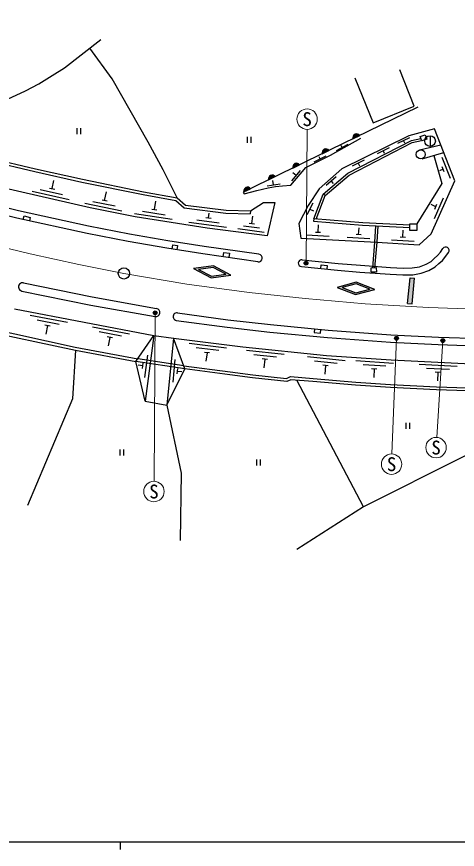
# Model space of a CAD drawing. Units: millimetres at full size, sheet at 1:1000; details may follow other scales. Extents: x 40000 to 680000, y 20000 to 380000.
# Drawn here: x 154322 to 212561, y 204000 to 313963 of the extents above; entities that cross this region are included whole.
import ezdxf
from ezdxf.enums import TextEntityAlignment as Align

# ---------------------------------------------------------------- set-up
doc = ezdxf.new("R2010")
doc.units = ezdxf.units.MM
doc.header["$LTSCALE"] = 1000
doc.linetypes.add('CHAIN', pattern=[18.5, 12, -1.5, 3.5, -1.5])
for name, color, linetype, lineweight in [('M-BGD', 7, 'Continuous', 25), ('M-BGD-HTXT', 7, 'Continuous', 13), ('M-BMK', 2, 'CHAIN', 13), ('M-BMK-SRVR', 3, 'Continuous', 25), ('M-STR-STRC', 7, 'Continuous', 25), ('M-TTL-BAND', 7, 'Continuous', 25)]:
    doc.layers.add(name, color=color, linetype=linetype, lineweight=lineweight)
doc.styles.add('ＭＳ ゴシック', font='')
doc.styles.get('ＭＳ ゴシック').set_extended_font_data('MS Gothic')

msp = doc.modelspace()

# ---------------------------------------------------------------- hatches: boundary and pattern name
at = {"layer": 'M-BGD'}
for points in [[(199660, 298275, 0.82183), (198769, 297840)], [(195595, 296293, 0.82183), (194705, 295859)], [(190823, 293967, -0.82183), (191713, 294401)], [(187613, 292402, -0.82183), (188504, 292837)], [(184347, 290810, -0.82183), (185238, 291245)]]:
    msp.add_hatch(color=256, dxfattribs=at).paths.add_polyline_path(points)
at = {"layer": 'M-STR-STRC'}
for points in [[(192786, 281529, -1), (192347, 281290, -0.41421), (192447, 281629, -0.41421)], [(206906, 279409), (206309, 279465), (205989, 276092), (206587, 276035)], [(172845, 274966, -1), (172406, 274727, -0.41421), (172506, 275066, -0.41421)], [(204731, 271609, -1), (204292, 271370, -0.41421), (204392, 271709, -0.41421)], [(210861, 271296, -1), (210422, 271056, -0.41421), (210522, 271396, -0.41421)]]:
    msp.add_hatch(color=256, dxfattribs=at).paths.add_polyline_path(points)
h = msp.add_hatch(color=256, dxfattribs=at)
h.paths.add_polyline_path([(180315, 281048), (177712, 280705), (180030, 279474), (182633, 279816)])
h.paths.add_polyline_path([(181970, 279936), (180069, 279685), (178375, 280586), (180277, 280836)], flags=16)
h = msp.add_hatch(color=256, dxfattribs=at)
h.paths.add_polyline_path([(199201, 278879), (196661, 278217), (199113, 277282), (201653, 277944)])
h.paths.add_polyline_path([(200981, 277981), (199125, 277497), (197333, 278180), (199189, 278664)], flags=16)

# ---------------------------------------------------------------- linework, layer by layer
at = {"layer": 'M-BGD'}
for p, q in [((207337, 302017), (184274, 290775)), ((162293, 299223), (162293, 298441)), ((162760, 299223), (162760, 298441)), ((184786, 298081), (184786, 297298)), ((185252, 298081), (185252, 297298)), ((198769, 297840), (199660, 298275)), ((208953, 298234), (208953, 296834)), ((196587, 296267), (198113, 297123)), ((197350, 296695), (197213, 296941)), ((206228, 297969), (204659, 297193)), ((205444, 297581), (205584, 297298)), ((207580, 296355), (210384, 297023)), ((194705, 295859), (195595, 296293)), ((203543, 296641), (201975, 295865)), ((202759, 296253), (202907, 295954)), ((207917, 295204), (210774, 296027)), ((193639, 294813), (195205, 295594)), ((194422, 295203), (194297, 295455)), ((200251, 295013), (198682, 294237)), ((211644, 292569), (210551, 295362)), ((190686, 292302), (191822, 293633)), ((190823, 293967), (191713, 294401)), ((199467, 294625), (199648, 294257)), ((210678, 293801), (210210, 293618)), ((210806, 293475), (210551, 294127)), ((187613, 292402), (188504, 292837)), ((191254, 292967), (190826, 293332)), ((196527, 292819), (195215, 291660)), ((159009, 291248), (159259, 292345)), ((187409, 291618), (189138, 291889)), ((188273, 291753), (188186, 292309)), ((195871, 292240), (196155, 291917)), ((156372, 290926), (161247, 289815)), ((157447, 291143), (160372, 290476)), ((158668, 291326), (159351, 291170)), ((165953, 289706), (166176, 290809)), ((184347, 290810), (185238, 291245)), ((193575, 287261), (194849, 290527)), ((193888, 287236), (195101, 290348)), ((195101, 290348), (194849, 290527)), ((163324, 289321), (168224, 288327)), ((164393, 289563), (167333, 288967)), ((165610, 289776), (166296, 289637)), ((172524, 288485), (172696, 289596)), ((193469, 289335), (192658, 287785)), ((209529, 287314), (210749, 290055)), ((170973, 288269), (173937, 287811)), ((172178, 288538), (172870, 288431)), ((185205, 288313), (185193, 287913)), ((193063, 288560), (193562, 288299)), ((209728, 288867), (209098, 289148)), ((209585, 288548), (209870, 289187)), ((169916, 287977), (174857, 287213)), ((178123, 287125), (181098, 286742)), ((179321, 287424), (180015, 287335)), ((179668, 287380), (179751, 288027)), ((185417, 286640), (185544, 287628)), ((177074, 286806), (182033, 286168)), ((183567, 285970), (187038, 285524)), ((184318, 286327), (186401, 286059)), ((185070, 286684), (185764, 286595)), ((194148, 285505), (194201, 286467)), ((199518, 285207), (199566, 286084)), ((201765, 286358), (201602, 284190)), ((202064, 286343), (201901, 284173)), ((192625, 285138), (195620, 284972)), ((193798, 285524), (194497, 285485)), ((197995, 284840), (200990, 284674)), ((199168, 285226), (199867, 285187)), ((205017, 284892), (205716, 284851)), ((205367, 284871), (205419, 285759)), ((201602, 284190), (201328, 280812)), ((201901, 284173), (201629, 280814)), ((203843, 284510), (206838, 284334)), ((154046, 275360), (172430, 271872)), ((161029, 273577), (156117, 274509)), ((159963, 273321), (157015, 273881)), ((158749, 273094), (158061, 273224)), ((158405, 273159), (158195, 272054)), ((169251, 272017), (164339, 272949)), ((168184, 271761), (165237, 272321)), ((166971, 271533), (166283, 271664)), ((172430, 271872), (175061, 271484)), ((166627, 271599), (166417, 270493)), ((182070, 270182), (177106, 270783)), ((181023, 269856), (178045, 270216)), ((179828, 269547), (179133, 269631)), ((179480, 269589), (179345, 268472)), ((189685, 269355), (184711, 269872)), ((176558, 267459), (170090, 268410)), ((176404, 267873), (170340, 268780)), ((171250, 266297), (171638, 269272)), ((175237, 268690), (174943, 265704)), ((188643, 269011), (185659, 269321)), ((187453, 268682), (186757, 268755)), ((187105, 268718), (186989, 267599)), ((197728, 268519), (192755, 269036)), ((196687, 268175), (193703, 268485)), ((204138, 268180), (199149, 268515)), ((170998, 267843), (170391, 267922)), ((170952, 267496), (171043, 268190)), ((175572, 267501), (175503, 266805)), ((195497, 267846), (194801, 267919)), ((195149, 267883), (195032, 266764)), ((203110, 267798), (200117, 267999)), ((201932, 267426), (201234, 267473)), ((201583, 267449), (201508, 266327)), ((212523, 267753), (207530, 268011)), ((211501, 267356), (208505, 267510)), ((175538, 267153), (176158, 267092)), ((210330, 266965), (209631, 267001)), ((209980, 266983), (209922, 265860)), ((200143, 249220), (191360, 265954)), ((171296, 263165), (174190, 262661)), ((205759, 260325), (205759, 259542)), ((206225, 260325), (206225, 259542)), ((167962, 256802), (167962, 256020)), ((168428, 256802), (168428, 256020)), ((186023, 255466), (186023, 254684)), ((186489, 255466), (186489, 254684))]:
    msp.add_line(p, q, dxfattribs=at)
for points in [[(138508, 300114), (149358, 301612), (150857, 302106), (153103, 303050), (155514, 304184), (157234, 305099), (159027, 306208), (160668, 307194), (165442, 310932)], [(175540, 290057), (173688, 293729), (171698, 297372), (166960, 305766), (163988, 309794)], [(199006, 305868), (201445, 299949), (206874, 302142), (204960, 306919)], [(137715, 298405), (142141, 297171), (146215, 296091), (150743, 294908), (156721, 293494), (162940, 292114), (171031, 290456), (175358, 289683), (176467, 288695), (181970, 288008), (185193, 287913)], [(137822, 298790), (142246, 297557), (146317, 296478), (150840, 295296), (156810, 293884), (163024, 292505), (171106, 290849), (175540, 290057), (176640, 289077), (182000, 288407), (185205, 288313)], [(184274, 290775), (184374, 290571), (186043, 290988), (187562, 291338), (188551, 291518), (189467, 291625), (190555, 291715), (192539, 294039), (195810, 295671), (199790, 297903)], [(194849, 290527), (198096, 293290), (206482, 297624), (207733, 297886)], [(195101, 290348), (198264, 293039), (206584, 297339), (207832, 297600)], [(185205, 288313), (186922, 289403), (188442, 289403), (187441, 285018), (179496, 286041), (169986, 287511), (164043, 288716), (152301, 291393), (141770, 294155), (133391, 296645)], [(209454, 295647), (210518, 291947), (207212, 286593)], [(186347, 282583), (179090, 283630), (174319, 284360), (169250, 285239), (163834, 286317), (154573, 288337), (146871, 290258), (141591, 291672), (133356, 294116)], [(186204, 281594), (178943, 282641), (174158, 283373), (169067, 284256), (163630, 285338), (154345, 287363), (146621, 289290), (141319, 290709), (133072, 293157)], [(155186, 287180), (155311, 287659), (156114, 287453), (156012, 287000)], [(206274, 286435), (200062, 286742), (193575, 287261), (193551, 286962), (200042, 286443), (206260, 286135)], [(174854, 283266), (174964, 283827), (175576, 283725), (175491, 283169)], [(181633, 282253), (181721, 282835), (182467, 282722), (182384, 282145)], [(191948, 280951), (196743, 280480), (199686, 280226), (203670, 279956), (205364, 279864), (206672, 279874), (207783, 280068), (208808, 280441), (209621, 280912), (210103, 281346), (210582, 281780), (211041, 282325), (211393, 282831)], [(192036, 281846), (196825, 281376), (199755, 281124), (203725, 280855), (205385, 280764), (206590, 280774), (207550, 280941), (208426, 281260), (209089, 281644), (209500, 282014), (209933, 282406), (210326, 282872), (210653, 283344)], [(194533, 280697), (194576, 281169), (195374, 281102), (195326, 280619)], [(155229, 278810), (164324, 276956), (172811, 275434)], [(155009, 277732), (164117, 275875), (172617, 274351)], [(175424, 273859), (182126, 272939), (187777, 272299), (195388, 271573), (203717, 270961), (210017, 270654), (221223, 270263), (230414, 270184)], [(175560, 274849), (182250, 273931), (187880, 273294), (195473, 272570), (203778, 271960), (210059, 271653), (221245, 271263), (230422, 271184)], [(150263, 272907), (162048, 270324), (170340, 268780)], [(193678, 272741), (193619, 272239), (194477, 272157), (194525, 272660)], [(149254, 272633), (162081, 269928), (170090, 268410)], [(175061, 271484), (184224, 270375), (195288, 269225), (203793, 268654), (213488, 268154), (224214, 267885), (228242, 267790), (228042, 267112), (227634, 266325), (226938, 265362), (225868, 264178), (224713, 263226)], [(162081, 269928), (161725, 263491), (155770, 249406)], [(176404, 267873), (182545, 267046), (185524, 266661), (189964, 266200), (190493, 266431), (193494, 266169), (199144, 265699), (203734, 265385), (209809, 265063), (216524, 264842), (224142, 264662), (230034, 264712), (230908, 265097), (250718, 264822), (254645, 261881)], [(225492, 240345), (239208, 249092), (230295, 264314), (224139, 264262), (216512, 264442), (209792, 264663), (203710, 264985), (199114, 265300), (193460, 265770), (190560, 266024), (190028, 265791), (185477, 266264), (182493, 266649), (176558, 267459)], [(230295, 264314), (226481, 262428), (200143, 249220), (191351, 243609)], [(174190, 262661), (176053, 253677), (175935, 244789)]]:
    msp.add_lwpolyline(points, dxfattribs=at)
for points in [[(201901, 284173), (207523, 283843), (209121, 285291), (212236, 292291), (209554, 299144), (206140, 298240), (197275, 293855), (194312, 291238), (192841, 289010), (191613, 286663), (191872, 284730)], [(207848, 297552), (207645, 298141), (208305, 298349), (208523, 297764)], [(206274, 286593), (207212, 286593), (207212, 285706), (206274, 285706)], [(201151, 280811), (201852, 280816), (201858, 280219), (201152, 280208)], [(172430, 271872), (171296, 263165), (170090, 268410)], [(175061, 271484), (174190, 262661), (176558, 267459)]]:
    msp.add_lwpolyline(points, close=True, dxfattribs=at)
for centre, radius in [((208953, 297534), 700), ((207729, 295774), 600)]:
    msp.add_circle(centre, radius, dxfattribs=at)
for centre, radius, start, end in [((199257, 297970), 505, 37.15774, 194.81593), ((195193, 295988), 505, 37.15774, 194.81593), ((191311, 294096), 505, 37.15774, 194.81593), ((188101, 292531), 505, 37.15774, 194.81593), ((184835, 290940), 505, 37.15774, 194.81593), ((211023, 283088), 450, 325.23087, 145.23087), ((186275, 282089), 500, 261.78891, 81.78891), ((191992, 281399), 450, 84.38874, 264.38874), ((155119, 278271), 550, 78.47545, 258.47545), ((172714, 274892), 550, 259.83308, 79.83308), ((175492, 274354), 500, 82.18695, 262.18695)]:
    msp.add_arc(centre, radius, start, end, dxfattribs=at)
at = {"layer": 'M-BGD-HTXT'}
for p, q in [((192566, 281409), (192697, 299079)), ((172625, 274846), (172474, 252601)), ((204512, 271489), (203918, 256213)), ((210642, 271176), (209832, 258403))]:
    msp.add_line(p, q, dxfattribs=at)
for centre in [(192707, 300429), (209746, 257056), (203866, 254864), (172465, 251251)]:
    msp.add_circle(centre, 1350, dxfattribs=at)
at = {"layer": 'M-BMK'}
msp.add_lwpolyline([(74281, 313963), (81560, 309936), (88241, 306615), (95391, 303237), (104010, 299357), (108880, 297329), (114589, 295071), (121406, 292525), (128314, 290139), (133858, 288398), (139625, 286715), (147193, 284783), (156091, 282661), (162546, 281255), (168501, 280061), (176809, 278633), (185035, 277541), (192429, 276743), (200388, 276058), (208732, 275546), (220857, 275107), (268720, 274951), (368937, 274828)], dxfattribs=at)
at = {"layer": 'M-BMK-SRVR'}
msp.add_circle((168501, 280061), 750, dxfattribs=at)
at = {"layer": 'M-STR-STRC'}
for p, q in [((180315, 281048), (177712, 280705)), ((177712, 280705), (180030, 279474)), ((180277, 280836), (178375, 280586)), ((178375, 280586), (180069, 279685)), ((181970, 279936), (180277, 280836)), ((182633, 279816), (180315, 281048)), ((180030, 279474), (182633, 279816)), ((180069, 279685), (181970, 279936)), ((205989, 276092), (206309, 279465)), ((206309, 279465), (206906, 279409)), ((206587, 276035), (206906, 279409)), ((199201, 278879), (196661, 278217)), ((196661, 278217), (199113, 277282)), ((199189, 278664), (197333, 278180)), ((200981, 277981), (199189, 278664)), ((201653, 277944), (199201, 278879)), ((197333, 278180), (199125, 277497)), ((199113, 277282), (201653, 277944)), ((199125, 277497), (200981, 277981)), ((205989, 276092), (206587, 276035))]:
    msp.add_line(p, q, dxfattribs=at)
for centre in [(192566, 281409), (172625, 274846), (204512, 271489), (210642, 271176)]:
    msp.add_circle(centre, 250, dxfattribs=at)
at = {"layer": 'M-TTL-BAND'}
for p, q in [((40000, 205000), (579000, 205000)), ((168000, 205000), (168000, 204000))]:
    msp.add_line(p, q, dxfattribs=at)

# ---------------------------------------------------------------- texts
at = {"layer": 'M-BGD-HTXT', "style": 'ＭＳ ゴシック'}
for p in [(192707, 300429), (209746, 257056), (203866, 254864), (172465, 251251)]:
    msp.add_text('S', height=1833, dxfattribs=at).set_placement(p, align=Align.MIDDLE_CENTER)

doc.saveas('drawing.dxf')
